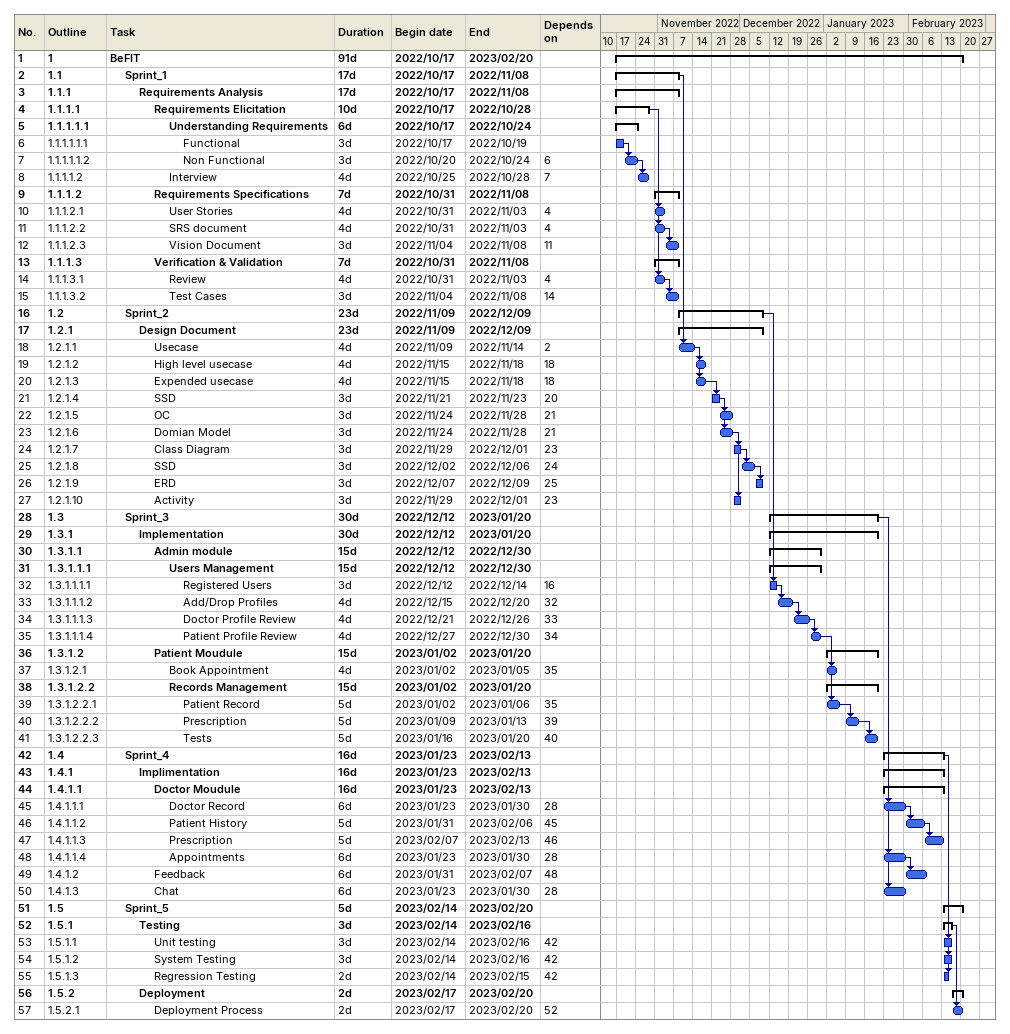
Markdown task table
| ID | WBS | Task | Duration | Start | Finish | Predecessors |
|---|---|---|---|---|---|---|
| 1 | 1 | **BeFIT** | 91d | 2022-10-17 | 2023-02-20 |  |
| 2 | 1.1 | **Sprint_1** | 17d | 2022-10-17 | 2022-11-08 |  |
| 3 | 1.1.1 | **Requirements Analysis** | 17d | 2022-10-17 | 2022-11-08 |  |
| 4 | 1.1.1.1 | **Requirements Elicitation** | 10d | 2022-10-17 | 2022-10-28 |  |
| 5 | 1.1.1.1.1 | **Understanding Requirements** | 6d | 2022-10-17 | 2022-10-24 |  |
| 6 | 1.1.1.1.1.1 | Functional | 3d | 2022-10-17 | 2022-10-19 |  |
| 7 | 1.1.1.1.1.2 | Non Functional | 3d | 2022-10-20 | 2022-10-24 | 6 |
| 8 | 1.1.1.1.2 | Interview | 4d | 2022-10-25 | 2022-10-28 | 7 |
| 9 | 1.1.1.2 | **Requirements Specifications** | 7d | 2022-10-31 | 2022-11-08 |  |
| 10 | 1.1.1.2.1 | User Stories | 4d | 2022-10-31 | 2022-11-03 | 4 |
| 11 | 1.1.1.2.2 | SRS document | 4d | 2022-10-31 | 2022-11-03 | 4 |
| 12 | 1.1.1.2.3 | Vision Document | 3d | 2022-11-04 | 2022-11-08 | 11 |
| 13 | 1.1.1.3 | **Verification & Validation** | 7d | 2022-10-31 | 2022-11-08 |  |
| 14 | 1.1.1.3.1 | Review | 4d | 2022-10-31 | 2022-11-03 | 4 |
| 15 | 1.1.1.3.2 | Test Cases | 3d | 2022-11-04 | 2022-11-08 | 14 |
| 16 | 1.2 | **Sprint_2** | 23d | 2022-11-09 | 2022-12-09 |  |
| 17 | 1.2.1 | **Design Document** | 23d | 2022-11-09 | 2022-12-09 |  |
| 18 | 1.2.1.1 | Usecase | 4d | 2022-11-09 | 2022-11-14 | 2 |
| 19 | 1.2.1.2 | High level usecase | 4d | 2022-11-15 | 2022-11-18 | 18 |
| 20 | 1.2.1.3 | Expended usecase | 4d | 2022-11-15 | 2022-11-18 | 18 |
| 21 | 1.2.1.4 | SSD | 3d | 2022-11-21 | 2022-11-23 | 20 |
| 22 | 1.2.1.5 | OC | 3d | 2022-11-24 | 2022-11-28 | 21 |
| 23 | 1.2.1.6 | Domian Model | 3d | 2022-11-24 | 2022-11-28 | 21 |
| 24 | 1.2.1.7 | Class Diagram | 3d | 2022-11-29 | 2022-12-01 | 23 |
| 25 | 1.2.1.8 | SSD | 3d | 2022-12-02 | 2022-12-06 | 24 |
| 26 | 1.2.1.9 | ERD | 3d | 2022-12-07 | 2022-12-09 | 25 |
| 27 | 1.2.1.10 | Activity | 3d | 2022-11-29 | 2022-12-01 | 23 |
| 28 | 1.3 | **Sprint_3** | 30d | 2022-12-12 | 2023-01-20 |  |
| 29 | 1.3.1 | **Implementation** | 30d | 2022-12-12 | 2023-01-20 |  |
| 30 | 1.3.1.1 | **Admin module** | 15d | 2022-12-12 | 2022-12-30 |  |
| 31 | 1.3.1.1.1 | **Users Management** | 15d | 2022-12-12 | 2022-12-30 |  |
| 32 | 1.3.1.1.1.1 | Registered Users | 3d | 2022-12-12 | 2022-12-14 | 16 |
| 33 | 1.3.1.1.1.2 | Add/Drop Profiles | 4d | 2022-12-15 | 2022-12-20 | 32 |
| 34 | 1.3.1.1.1.3 | Doctor Profile Review | 4d | 2022-12-21 | 2022-12-26 | 33 |
| 35 | 1.3.1.1.1.4 | Patient Profile Review | 4d | 2022-12-27 | 2022-12-30 | 34 |
| 36 | 1.3.1.2 | **Patient Moudule** | 15d | 2023-01-02 | 2023-01-20 |  |
| 37 | 1.3.1.2.1 | Book Appointment | 4d | 2023-01-02 | 2023-01-05 | 35 |
| 38 | 1.3.1.2.2 | **Records Management** | 15d | 2023-01-02 | 2023-01-20 |  |
| 39 | 1.3.1.2.2.1 | Patient Record | 5d | 2023-01-02 | 2023-01-06 | 35 |
| 40 | 1.3.1.2.2.2 | Prescription | 5d | 2023-01-09 | 2023-01-13 | 39 |
| 41 | 1.3.1.2.2.3 | Tests | 5d | 2023-01-16 | 2023-01-20 | 40 |
| 42 | 1.4 | **Sprint_4** | 16d | 2023-01-23 | 2023-02-13 |  |
| 43 | 1.4.1 | **Implimentation** | 16d | 2023-01-23 | 2023-02-13 |  |
| 44 | 1.4.1.1 | **Doctor Moudule** | 16d | 2023-01-23 | 2023-02-13 |  |
| 45 | 1.4.1.1.1 | Doctor Record | 6d | 2023-01-23 | 2023-01-30 | 28 |
| 46 | 1.4.1.1.2 | Patient History | 5d | 2023-01-31 | 2023-02-06 | 45 |
| 47 | 1.4.1.1.3 | Prescription | 5d | 2023-02-07 | 2023-02-13 | 46 |
| 48 | 1.4.1.1.4 | Appointments | 6d | 2023-01-23 | 2023-01-30 | 28 |
| 49 | 1.4.1.2 | Feedback | 6d | 2023-01-31 | 2023-02-07 | 48 |
| 50 | 1.4.1.3 | Chat | 6d | 2023-01-23 | 2023-01-30 | 28 |
| 51 | 1.5 | **Sprint_5** | 5d | 2023-02-14 | 2023-02-20 |  |
| 52 | 1.5.1 | **Testing** | 3d | 2023-02-14 | 2023-02-16 |  |
| 53 | 1.5.1.1 | Unit testing | 3d | 2023-02-14 | 2023-02-16 | 42 |
| 54 | 1.5.1.2 | System Testing | 3d | 2023-02-14 | 2023-02-16 | 42 |
| 55 | 1.5.1.3 | Regression Testing | 2d | 2023-02-14 | 2023-02-15 | 42 |
| 56 | 1.5.2 | **Deployment** | 2d | 2023-02-17 | 2023-02-20 |  |
| 57 | 1.5.2.1 | Deployment Process | 2d | 2023-02-17 | 2023-02-20 | 52 |
